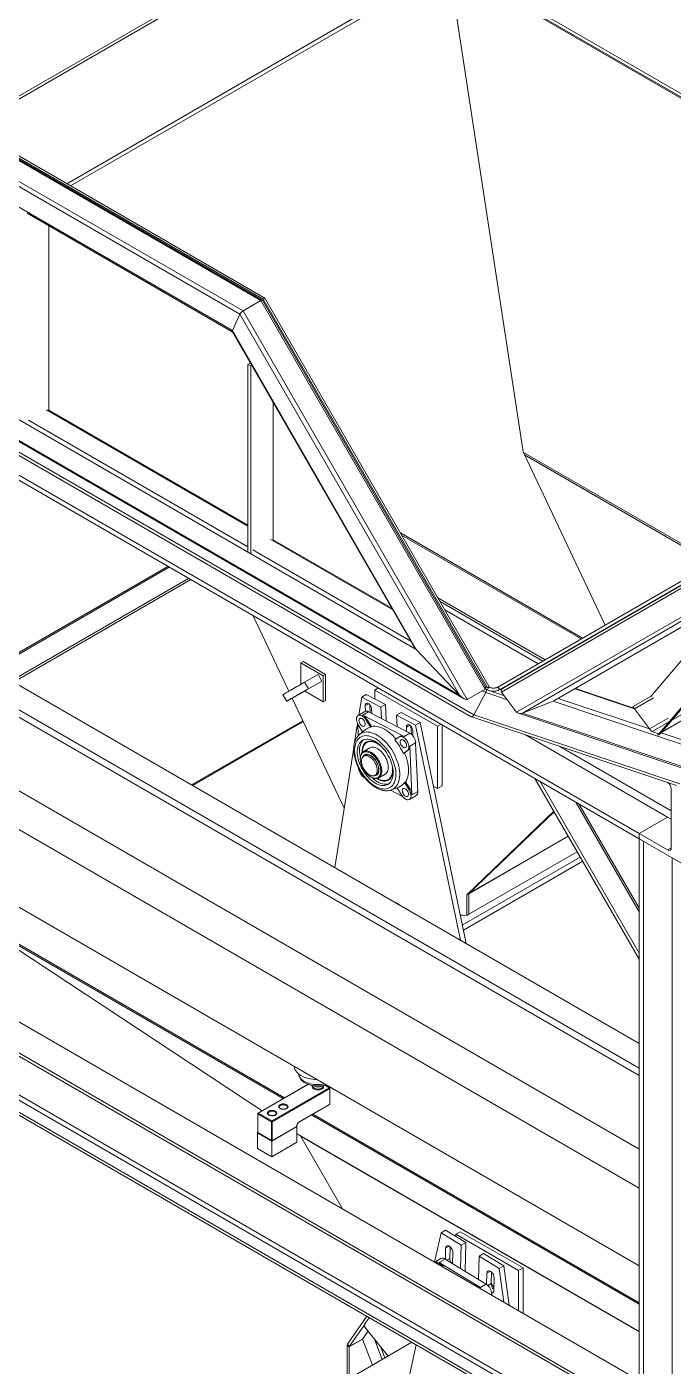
# Model space of a CAD drawing. Header units: millimetres. Extents: x 26816 to 90584, y 11074 to 56542.
# Drawn here: x 68905 to 69925, y 23793 to 25903 of the extents above; entities that cross this region are included whole.
import ezdxf

# ---------------------------------------------------------------- set-up
doc = ezdxf.new("R2010")
doc.units = ezdxf.units.MM
doc.layers.add('MAU_TÍM', color=4, linetype='Continuous', lineweight=25)
doc.layers.add('MAU_XANH', color=5, linetype='Continuous')

msp = doc.modelspace()

# ---------------------------------------------------------------- linework, layer by layer
at = {"layer": 'MAU_TÍM', "linetype": 'Continuous', "lineweight": 0}
for p, q in [((69441.7, 23871.7), (69411, 23827.9)), ((69438.3, 23858.7), (69414, 23824.1)), ((69443.5, 23848.3), (69434.7, 23835.7)), ((69438.4, 23854.7), (69475.1, 23809)), ((68350, 23159.5), (69512.7, 23830.7)), ((69413.9, 23823.8), (69410.4, 23825.8)), ((69410.4, 23825.8), (69410.4, 23771.7)), ((69414, 23824.1), (69411, 23827.9)), ((69413.9, 23823.8), (69434.7, 23835.7)), ((69435.1, 23836.2), (69414, 23824.1)), ((69450.5, 23794.8), (69434.7, 23835.7)), ((69466, 23803.7), (69453.7, 23835.6)), ((69413.9, 23823.8), (69413.9, 23773.7)), ((69470.2, 23806.2), (69463.7, 23823.2))]:
    msp.add_line(p, q, dxfattribs=at)
at = {"layer": 'MAU_TÍM', "linetype": 'Continuous', "lineweight": 0, "flags": 128}
msp.add_lwpolyline([(69445.5, 23869.5), (69445.4, 23869.4), (69443.6, 23867.2), (69442, 23865), (69440.6, 23863.1), (69439.5, 23861.3), (69438.7, 23859.6), (69438.2, 23858.2), (69437.9, 23856.9), (69437.9, 23855.8), (69438.2, 23855), (69438.4, 23854.7)], dxfattribs=at)
at = {"layer": 'MAU_TÍM', "linetype": 'Continuous', "lineweight": 0}
for centre, radius in [((69414.1, 23825.9), 3.68), ((69414.6, 23823.8), 0.614)]:
    msp.add_arc(centre, radius, 147.6508, 182.3515, dxfattribs=at)
at = {"layer": 'MAU_XANH', "linetype": 'Continuous', "lineweight": 0}
for p, q in [((78402.3, 29916.7), (69648.3, 24863.1)), ((78405.2, 29912.7), (69651.2, 24859.2)), ((78408.2, 29908.8), (69654.2, 24855.2)), ((78397.3, 29907.1), (69656.1, 24860.9)), ((78431.8, 29877.2), (69677.8, 24823.6)), ((78424.8, 29866.3), (69686.8, 24822)), ((78345.2, 29811.1), (69735.3, 24840.7)), ((77727, 29316.1), (69891.4, 24792.8)), ((77685.6, 29283), (69901.6, 24789.4)), ((69281, 25475.7), (67168.1, 26695.5)), ((69246.4, 25455.7), (67133.4, 26675.5)), ((69274.7, 25472.1), (67161.7, 26691.8)), ((69278.2, 25474.1), (67165.2, 26693.9)), ((69276.7, 25472.6), (67165.2, 26691.5)), ((69241.4, 25450.5), (67133.4, 26667.4)), ((69229.7, 25424.6), (67161.7, 26618.4)), ((68811, 25747.1), (70267, 26587.6)), ((67161.7, 26283.6), (69519.6, 24922.4)), ((67131.9, 26266.4), (69594.9, 24844.6)), ((67133.4, 26267.2), (69587.8, 24850.3)), ((67149.5, 26239.8), (69610.2, 24819.2)), ((67154.8, 26231.2), (69605.1, 24816.6)), ((68815.4, 25744.5), (69414.5, 26090.4)), ((68968.5, 25656.1), (69567.6, 26002)), ((70596, 25410.2), (69567.3, 26004.1)), ((70597.7, 25411.2), (69571.7, 26003.5)), ((70602.4, 25413.9), (69573.7, 26007.8)), ((68974.5, 25652.7), (69571.3, 25997.3)), ((69571.3, 25997.3), (69687.9, 25233.9)), ((68905.9, 25609.7), (69229.5, 25422.9)), ((68940.3, 25589.9), (68940.3, 25299.4)), ((69274.7, 25472.1), (69246.4, 25455.7)), ((69628.2, 24859.7), (69274.7, 25472.1)), ((69627.5, 24865.2), (69276.9, 25472.4)), ((69278.2, 25474.1), (69281, 25475.7)), ((69278.2, 25474.1), (69631.7, 24861.7)), ((69281, 25475.7), (69634.6, 24863.4)), ((69241.4, 25450.5), (69229.7, 25424.6)), ((69587.8, 24850.3), (69241.4, 25450.5)), ((69599.9, 24843.4), (69246.4, 25455.7)), ((69871, 24632.3), (68527.5, 25407.9)), ((69229.5, 25423.1), (69515.3, 24928)), ((69519.6, 24922.4), (69229.7, 25424.6)), ((69871, 24624.1), (68527.5, 25399.7)), ((69258, 25373.6), (69254.2, 25371.3)), ((69258.5, 25368.9), (69254.2, 25371.3)), ((69254.2, 25075.6), (69254.2, 25371.3)), ((69260.2, 25369.9), (69258.5, 25368.9)), ((69258.5, 25073.1), (69258.5, 25368.9)), ((69293.8, 25311.6), (69293.8, 25095.3)), ((68908.4, 25283.4), (69254.2, 25083.8)), ((68936.7, 25299.7), (69254.2, 25116.4)), ((69254.2, 25118.1), (68939.2, 25300)), ((69687.9, 25233.9), (69817.4, 24960.8)), ((69988.6, 25059.6), (69688.4, 25232.8)), ((69986, 25058.1), (69690.4, 25228.7)), ((69290.3, 25095.6), (69482.6, 24984.6)), ((69481.2, 24987.1), (69292.8, 25095.8)), ((69781.7, 24940.2), (69494.5, 25106)), ((69779.7, 24939), (69496.5, 25102.4)), ((69258.5, 25073.1), (69254.2, 25075.6)), ((69262, 25079.3), (69510.9, 24935.6)), ((69736.4, 24841.2), (70148.6, 25079.1)), ((69900.5, 24787.5), (70149, 25079.5)), ((69904.7, 24790), (70153.3, 25082)), ((69128, 25053.1), (68848.6, 24891.8)), ((69130, 25051.9), (68851.4, 24891)), ((69160.5, 25034.3), (68881.8, 24873.5)), ((69164, 25032.3), (68884.6, 24871)), ((70024.6, 25007.6), (69888.7, 24847.8)), ((69722.7, 24906.1), (69553.5, 25003.8)), ((69719.2, 24904.1), (69557, 24997.7)), ((69906.5, 24792), (70255.5, 24993.5)), ((69318.7, 24856.5), (69262.3, 24975.5)), ((69711.8, 24899.8), (69564.4, 24984.8)), ((69587.8, 24850.3), (69519.6, 24922.4)), ((69337.5, 24901.2), (69341, 24903.3)), ((69337.5, 24901.2), (69372.8, 24880.8)), ((69337.5, 24867.3), (69337.5, 24901.2)), ((69341, 24903.3), (69376.4, 24882.8)), ((69871, 24301.6), (68846.4, 24893.1)), ((69364.7, 24883), (69343.4, 24870.8)), ((69364.7, 24883), (69370.7, 24872.6)), ((69372.8, 24880.8), (69376.4, 24882.8)), ((69372.8, 24880.8), (69372.8, 24840)), ((69376.4, 24882.8), (69376.4, 24842)), ((69871, 24250.9), (68807.5, 24864.9)), ((69871, 24262.4), (68812.5, 24873.5)), ((69343.4, 24870.8), (69349.4, 24860.4)), ((69345.7, 24858.2), (69370.7, 24872.6)), ((69370.7, 24872.6), (69349.4, 24860.4)), ((69454.2, 24858.4), (69459.7, 24861.6)), ((69628.2, 24859.7), (69599.9, 24843.4)), ((69631.7, 24861.7), (69628.2, 24863.8)), ((69631.7, 24858.7), (69628.8, 24860.4)), ((69634.6, 24863.4), (69631.7, 24861.7)), ((69634.1, 24863.1), (69631.7, 24858.7)), ((69638.4, 24861.7), (69634.1, 24863.1)), ((69648.3, 24863.1), (69651.2, 24859.2)), ((69653.8, 24858.3), (69651.2, 24859.2)), ((69769.4, 24860.3), (69863.6, 24828.7)), ((69862.7, 24829.9), (69770.4, 24860.8)), ((69309.3, 24851), (69315.3, 24840.7)), ((69406, 24672.4), (69323.9, 24845.6)), ((69324.4, 24845.9), (69345.7, 24858.2)), ((69372.8, 24840), (69343.5, 24856.9)), ((69372.8, 24840), (69376.4, 24842)), ((69429.2, 24819.1), (69433.7, 24847.2)), ((69433.7, 24847.2), (69440.7, 24851.3)), ((69433.7, 24847.2), (69463.7, 24831.6)), ((69440.7, 24851.3), (69470.8, 24835.7)), ((69454.2, 24844.3), (69454.2, 24858.4)), ((69454.2, 24858.4), (69553.1, 24801.2)), ((69610.2, 24819.2), (69629.4, 24854.3)), ((69624.1, 24857.3), (69629.4, 24854.3)), ((69629.4, 24854.3), (69663.3, 24843)), ((69634.6, 24857.5), (69658.5, 24849.5)), ((69654.2, 24855.2), (69677.8, 24823.6)), ((69686.8, 24822), (69735.3, 24840.7)), ((69735.3, 24840.7), (70048.2, 24735.9)), ((69743.4, 24845.3), (69887.2, 24797.1)), ((69888.9, 24848), (69861.7, 24832.3)), ((69893.4, 24845.9), (69863.6, 24828.7)), ((69438.5, 24824.5), (69427.9, 24818.4)), ((69444.3, 24824.1), (69435.3, 24818.9)), ((69435.3, 24818.9), (69500.3, 24785.2)), ((69444.3, 24836.8), (69439.1, 24833.8)), ((69439.5, 24824.9), (69439.1, 24833.8)), ((69444.3, 24824.1), (69509.3, 24790.4)), ((69446.3, 24835), (69446.8, 24822.8)), ((69449, 24828.7), (69449.3, 24821.5)), ((69470.8, 24835.7), (69463.7, 24831.6)), ((69464.5, 24813.7), (69463.7, 24831.6)), ((69470.8, 24835.7), (69471.9, 24809.8)), ((69495.5, 24822.9), (69488.4, 24818.8)), ((69488.4, 24818.8), (69518.4, 24803.2)), ((69488.4, 24818.8), (69489.2, 24800.8)), ((69495.5, 24822.9), (69525.5, 24807.3)), ((69610.2, 24819.2), (69934.9, 24710.6)), ((69680.5, 24821.8), (70007.3, 24712.4)), ((69686.8, 24822), (70012.2, 24713.1)), ((69887.2, 24797.1), (69863.6, 24828.7)), ((69340.8, 24810.1), (69165.4, 24708.9)), ((69341.4, 24808.8), (69166.9, 24708.1)), ((69422.4, 24776.1), (69427.1, 24805.5)), ((69427.3, 24805.1), (69428.1, 24786.4)), ((69435, 24792.4), (69428.2, 24803.4)), ((69439.7, 24796.2), (69430.1, 24788.4)), ((69440.1, 24811.7), (69441.7, 24812.6)), ((69447.4, 24799.8), (69440.1, 24811.7)), ((69441.7, 24812.6), (69448.8, 24801)), ((69447.4, 24799.8), (69448.8, 24801)), ((69509.2, 24803.1), (69504, 24800.1)), ((69504.4, 24793), (69504, 24800.1)), ((69511.2, 24801.3), (69511.8, 24788.7)), ((69518.4, 24803.2), (69525.5, 24807.3)), ((69518.4, 24803.2), (69589.1, 24464.3)), ((69525.5, 24807.3), (69598.1, 24459.1)), ((69553.1, 24801.2), (69558.7, 24804.4)), ((69553.1, 24801.2), (69553.1, 24703.2)), ((69560.2, 24803.6), (69560.2, 24707.3)), ((69605.6, 24816.5), (69930, 24707.9)), ((69917, 24814.3), (69887.2, 24797.1)), ((69429.9, 24788.2), (69430.1, 24788.4)), ((69492.6, 24784.5), (69486, 24779.8)), ((69494.5, 24785.6), (69492.9, 24784.7)), ((69500.3, 24785.2), (69509.3, 24790.4)), ((69509.6, 24770.2), (69518.6, 24775.4)), ((69513.9, 24794.9), (69514.3, 24786)), ((69518.6, 24775.4), (69521.9, 24698.4)), ((69915.9, 24658.2), (69691.9, 24787.6)), ((69891.4, 24792.8), (69901.6, 24789.4)), ((69900.1, 24788.1), (69900.5, 24787.5)), ((69904.7, 24790), (69900.5, 24787.5)), ((69901.8, 24789.3), (69902, 24789.4)), ((69905.6, 24791), (70038.9, 24746.4)), ((69391.2, 24578.6), (69421, 24767.2)), ((69446.4, 24767.3), (69436.3, 24761.5)), ((69439.5, 24755.8), (69436.9, 24754.3)), ((69499.1, 24758.6), (69505.7, 24763.2)), ((69499.1, 24758.6), (69500.8, 24759.6)), ((69507.3, 24764.1), (69500.8, 24759.6)), ((69505.7, 24763.2), (69507.3, 24764.1)), ((69512.8, 24693.2), (69509.6, 24770.2)), ((69921.6, 24668), (69745.7, 24769.6)), ((69871, 24073.8), (68701.5, 24748.9)), ((69871, 24135), (68807.5, 24748.9)), ((69431.3, 24750.5), (69431.3, 24749.6)), ((69447.5, 24721.5), (69448.3, 24721.1)), ((69454.4, 24724), (69457, 24725.5)), ((69460.3, 24719.9), (69470.4, 24725.7)), ((69502.8, 24713.6), (69501, 24712.9)), ((69508.4, 24701.1), (69501, 24712.9)), ((69502.8, 24713.6), (69509.9, 24702)), ((69871, 24434.4), (69706.7, 24719)), ((69871, 24443.7), (69714.7, 24714.4)), ((69915.7, 24712.7), (69915.9, 24712.5)), ((69479, 24700.6), (69497.9, 24690.8)), ((69480.5, 24701.1), (69492, 24705.4)), ((69496.5, 24692.7), (69489.3, 24704.4)), ((69508.4, 24701.1), (69509.9, 24702)), ((69508.7, 24686.1), (69519.3, 24692.2)), ((69521.9, 24698.4), (69512.8, 24693.2)), ((69553.1, 24703.2), (69546.4, 24707.1)), ((69553.1, 24703.2), (69560.2, 24707.3)), ((69921.6, 24702.7), (69921.6, 24609.7)), ((69771.3, 24681.7), (69871, 24509)), ((69871, 24514.6), (69776.1, 24678.9)), ((69736.6, 24667.3), (69599.1, 24535.9)), ((69737.1, 24666.4), (69602.6, 24538)), ((69602.9, 24538.2), (69737.1, 24666.4)), ((69915.9, 24658.2), (69871, 24632.3)), ((69915.9, 24658.2), (69921.6, 24655)), ((69602.6, 24537.4), (69759.3, 24627.9)), ((69602.9, 24538.2), (69759.1, 24628.4)), ((69915.9, 24606.4), (69871, 24632.3)), ((69871, 24632.3), (69871, 24624.1)), ((69871, 23951.3), (68701.5, 24626.5)), ((69871, 24624.1), (69977.1, 24562.9)), ((69878.1, 24620.1), (69871, 24624.1)), ((69871, 23195.3), (69871, 24624.1)), ((69878.1, 23199.4), (69878.1, 24620.1)), ((69921.6, 24609.7), (69915.9, 24606.4)), ((69778.2, 24595.2), (69592.1, 24487.7)), ((69782.1, 24588.5), (69593.8, 24479.8)), ((69602.6, 24505), (69773.4, 24603.6)), ((69923, 23225.3), (69923, 24594.1)), ((69599.1, 24535.9), (69602.6, 24538)), ((69599.1, 24535.9), (69599.1, 24503)), ((69602.6, 24538), (69602.6, 24505)), ((69602.6, 24505), (69602.6, 24537.4)), ((69871, 23770.8), (68601.8, 24503.6)), ((69311.8, 24215.8), (68807.5, 24507)), ((69309.8, 24214.6), (68809.6, 24503.4)), ((68810.9, 24502.6), (69276.8, 24195.6)), ((69599.1, 24503), (69602.6, 24505)), ((69871, 23721.9), (68559.3, 24479.1)), ((69871, 23717), (68559.3, 24474.2)), ((69871, 23647.6), (68575.6, 24395.4)), ((69871, 23655.7), (68579.1, 24401.5)), ((69871, 23628.8), (68559.3, 24386)), ((69871, 23623.9), (68559.3, 24381.1)), ((69348.9, 24237.2), (69270.2, 24191.8)), ((69349.3, 24237.1), (69270.7, 24191.7)), ((69291.9, 24179.5), (69382.4, 24231.7)), ((69383.1, 24230.5), (69292.6, 24178.2)), ((69356.4, 24235.2), (69356.4, 24234.4)), ((69356.4, 24234.4), (69356.4, 24234.2)), ((69372.4, 24234.4), (69372.4, 24235.2)), ((69382.4, 24231.7), (69375.3, 24235.8)), ((69382.9, 24231.8), (69375.7, 24235.9)), ((69383.1, 24206), (69383.1, 24230.5)), ((69383.4, 24206.4), (69383.4, 24230.9)), ((69335.5, 24178.2), (69382.9, 24205.5)), ((69335.7, 24178.6), (69383.1, 24206)), ((69269.7, 24190.9), (69269.7, 24161.5)), ((69291.2, 24178.2), (69270, 24190.5)), ((69270, 24190.5), (69270, 24161.1)), ((69270.7, 24191.7), (69291.9, 24179.5)), ((69285.7, 24191.1), (69285.7, 24191)), ((69303.4, 24201.3), (69303.4, 24201.2)), ((69871, 23890.7), (69354.2, 24189)), ((69871, 23893), (69356.3, 24190.2)), ((69291.2, 24148.8), (69291.2, 24178.2)), ((69331.5, 24170.5), (69291.9, 24147.6)), ((69292.4, 24148.4), (69331.1, 24170.7)), ((69292.6, 24178.2), (69292.6, 24148.8)), ((69292.6, 24148.8), (69330.8, 24170.9)), ((69331.1, 24170.7), (69331.5, 24170.5)), ((69331.5, 24146), (69331.5, 24170.5)), ((69269.3, 24160.7), (69269.8, 24161)), ((69269.3, 24136.2), (69269.3, 24160.7)), ((69291.9, 24147.6), (69269.3, 24160.7)), ((69270, 24161.1), (69291.2, 24148.8)), ((69270.2, 24160.6), (69291.4, 24148.4)), ((69291.9, 24123.1), (69291.9, 24147.6)), ((69331.5, 24146), (69291.9, 24123.1)), ((69331.5, 24159.5), (69336.2, 24156.4)), ((69871, 23847.7), (69336.2, 24156.4)), ((69337.5, 24155), (69403, 24041)), ((69871, 23847), (69337.5, 24155)), ((69291.9, 24123.1), (69269.3, 24136.2)), ((69558.6, 24003.1), (69548.4, 23957.1)), ((69558.6, 24003.1), (69565.7, 24007.2)), ((69590.4, 23983.7), (69558.6, 24003.1)), ((69597.5, 23987.8), (69565.7, 24007.2)), ((69581.8, 24000.9), (69588.9, 24005)), ((69581.8, 24000.9), (69680.8, 23943.8)), ((69581.8, 23997.4), (69581.8, 24000.9)), ((69588.9, 24005), (69687.9, 23947.9)), ((69565.9, 23979.1), (69565.5, 23961.6)), ((69571.4, 23982.2), (69565.9, 23979.1)), ((69572.5, 23963), (69572.9, 23981.2)), ((69590.4, 23983.7), (69589.5, 23946.9)), ((69597.5, 23987.8), (69590.4, 23983.7)), ((69596.4, 23942.7), (69597.5, 23987.8)), ((69558.5, 23962.7), (69548.6, 23957)), ((69564.9, 23961.9), (69555.9, 23956.7)), ((69555.9, 23956.7), (69621, 23917)), ((69564.9, 23961.9), (69630, 23922.2)), ((69572.5, 23963), (69567.6, 23960.2)), ((69576.8, 23954.7), (69577.2, 23972.2)), ((69617.8, 23929.7), (69618.7, 23966.5)), ((69625.8, 23970.6), (69618.7, 23966.5)), ((69650.5, 23947.1), (69618.7, 23966.5)), ((69657.6, 23951.2), (69625.8, 23970.6)), ((69561.5, 23949.5), (69562.1, 23949.9)), ((69562.1, 23949.9), (69562.7, 23948.8)), ((69630.9, 23939.4), (69630.5, 23921.9)), ((69636.4, 23942.6), (69630.9, 23939.4)), ((69637.5, 23923.4), (69638, 23941.5)), ((69641.7, 23912.4), (69642.2, 23932.5)), ((69650.5, 23947.1), (69657.6, 23951.2)), ((69657.6, 23894), (69650.5, 23947.1)), ((69665.9, 23889.3), (69657.6, 23951.2)), ((69680.8, 23943.8), (69687.9, 23947.9)), ((69680.8, 23943.8), (69680.8, 23880.7)), ((69687.9, 23947.9), (69687.9, 23876.6)), ((69619.2, 23916.2), (69619, 23916.3)), ((69621, 23917), (69630, 23922.2)), ((69637.5, 23923.4), (69632.4, 23920.4)), ((69637, 23905.9), (69638.6, 23906.8)), ((69638.6, 23906.8), (69638.5, 23905.1)), ((69519.5, 23826.8), (69493.5, 23709.7))]:
    msp.add_line(p, q, dxfattribs=at)
at = {"layer": 'MAU_XANH', "linetype": 'Continuous', "lineweight": 0, "flags": 128}
for points in [[(69343.4, 24870.8), (69341.2, 24869.5), (69338.9, 24868.1), (69336.4, 24866.7), (69333.8, 24865.2), (69331.2, 24863.7), (69328.6, 24862.2), (69326, 24860.7), (69323.5, 24859.2), (69321.1, 24857.9), (69318.8, 24856.6), (69316.8, 24855.4), (69314.9, 24854.3), (69313.3, 24853.3), (69311.9, 24852.5), (69310.8, 24851.9), (69310, 24851.4), (69309.5, 24851.2), (69309.3, 24851), (69309.3, 24851)], [(69349.4, 24860.4), (69347.2, 24859.1), (69344.9, 24857.7), (69342.4, 24856.3), (69339.8, 24854.8), (69337.2, 24853.3), (69334.6, 24851.8), (69332, 24850.3), (69329.5, 24848.9), (69327.1, 24847.5), (69324.8, 24846.2), (69322.8, 24845), (69320.9, 24843.9), (69319.3, 24842.9), (69317.9, 24842.2), (69316.8, 24841.5), (69316, 24841.1), (69315.5, 24840.8), (69315.3, 24840.7), (69315.4, 24840.7), (69315.9, 24841), (69316.6, 24841.4), (69317.7, 24842), (69319, 24842.8), (69320.6, 24843.7), (69322.4, 24844.8), (69324.4, 24845.9)], [(69342.4, 24856.3), (69341, 24855.5), (69339.4, 24854.6), (69337.7, 24853.6), (69336, 24852.6), (69334.3, 24851.6), (69332.7, 24850.7), (69331.2, 24849.9), (69330, 24849.1), (69328.9, 24848.5), (69328.1, 24848.1), (69327.6, 24847.8), (69327.4, 24847.7), (69327.5, 24847.7), (69327.9, 24847.9), (69328.6, 24848.3), (69329.6, 24848.9), (69330.8, 24849.6), (69332.2, 24850.4), (69333.7, 24851.3), (69335.4, 24852.2), (69337.1, 24853.2), (69338.8, 24854.2), (69340.4, 24855.2), (69341.9, 24856), (69343.3, 24856.8), (69344.5, 24857.5), (69345.4, 24858), (69346, 24858.4), (69346.4, 24858.6), (69346.5, 24858.6), (69346.2, 24858.5), (69345.7, 24858.2), (69344.8, 24857.7), (69343.7, 24857.1), (69342.4, 24856.3)], [(69440.1, 24811.7), (69438.9, 24813.5), (69437.5, 24815.1), (69436, 24816.4), (69434.5, 24817.5), (69433, 24818.3), (69431.4, 24818.8), (69430, 24818.9), (69428.7, 24818.7), (69427.6, 24818.2), (69426.7, 24817.3), (69426, 24816.1), (69425.5, 24814.7), (69425.3, 24813), (69425.4, 24811.2), (69425.8, 24809.3), (69426.4, 24807.3), (69427.2, 24805.3), (69428.2, 24803.4)], [(69439.1, 24833.8), (69439.1, 24835), (69439.5, 24836.1), (69440, 24836.9), (69440.7, 24837.4), (69441.7, 24837.6), (69442.7, 24837.5), (69443.8, 24837.1), (69444.9, 24836.4), (69445.9, 24835.4), (69446.9, 24834.2), (69447.7, 24832.9), (69448.4, 24831.4), (69448.8, 24830), (69449, 24828.7)], [(69429.2, 24810.1), (69429.4, 24808.7), (69429.8, 24807.3), (69430.5, 24805.9), (69431.3, 24804.6), (69432.2, 24803.4), (69433.3, 24802.4), (69434.4, 24801.7), (69435.5, 24801.3), (69436.5, 24801.1), (69437.4, 24801.4), (69438.2, 24801.9), (69438.7, 24802.7), (69439, 24803.7), (69439.1, 24805), (69438.9, 24806.3), (69438.5, 24807.8), (69437.9, 24809.2), (69437.1, 24810.5), (69436.1, 24811.7), (69435, 24812.7), (69433.9, 24813.4), (69432.8, 24813.8), (69431.8, 24813.9), (69430.9, 24813.7), (69430.1, 24813.2), (69429.6, 24812.4), (69429.3, 24811.3), (69429.2, 24810.1)], [(69448.8, 24801), (69451.5, 24801.4), (69454.3, 24801.4), (69457.2, 24801.1), (69460.2, 24800.4), (69463.3, 24799.5), (69466.4, 24798.1), (69469.6, 24796.5), (69472.7, 24794.6), (69475.8, 24792.3), (69478.9, 24789.8), (69481.9, 24787.1), (69484.9, 24784.1), (69487.7, 24780.8)], [(69504, 24800.1), (69504.1, 24801.3), (69504.4, 24802.4), (69505, 24803.2), (69505.7, 24803.7), (69506.6, 24803.9), (69507.6, 24803.8), (69508.7, 24803.4), (69509.8, 24802.6), (69510.9, 24801.7), (69511.9, 24800.5), (69512.7, 24799.2), (69513.3, 24797.7), (69513.8, 24796.3), (69513.9, 24794.9)], [(69487.4, 24727.6), (69487.4, 24724.3), (69487.2, 24721.2), (69486.7, 24718.2), (69486, 24715.4), (69485, 24712.9), (69483.9, 24710.6), (69482.5, 24708.5), (69480.8, 24706.8), (69479, 24705.3), (69477, 24704.1), (69474.9, 24703.2), (69472.6, 24702.7), (69470.1, 24702.4), (69467.5, 24702.5), (69464.9, 24702.9), (69462.1, 24703.6), (69459.3, 24704.6), (69456.5, 24705.9), (69453.7, 24707.6), (69450.8, 24709.5), (69448, 24711.6), (69445.3, 24714), (69442.6, 24716.7), (69440, 24719.5), (69437.6, 24722.6), (69435.2, 24725.8), (69433, 24729.2), (69431, 24732.6), (69429.2, 24736.2), (69427.5, 24739.8), (69426.1, 24743.5), (69424.9, 24747.1), (69423.9, 24750.8), (69423.1, 24754.4), (69422.6, 24757.9), (69422.3, 24761.3), (69422.3, 24764.6), (69422.5, 24767.8), (69423, 24770.7), (69423.7, 24773.5), (69424.7, 24776), (69425.9, 24778.3), (69427.3, 24780.4), (69428.9, 24782.2), (69430.7, 24783.6), (69432.7, 24784.8), (69434.9, 24785.7), (69437.2, 24786.3), (69439.6, 24786.5), (69442.2, 24786.4), (69444.8, 24786), (69447.6, 24785.3), (69450.4, 24784.3), (69453.2, 24783), (69456.1, 24781.4), (69458.9, 24779.5), (69461.7, 24777.3), (69464.4, 24774.9), (69467.1, 24772.2), (69469.7, 24769.4), (69472.2, 24766.3), (69474.5, 24763.1), (69476.7, 24759.8), (69478.7, 24756.3), (69480.6, 24752.7), (69482.2, 24749.1), (69483.7, 24745.4), (69484.9, 24741.8), (69485.9, 24738.1), (69486.6, 24734.5), (69487.1, 24731), (69487.4, 24727.6)], [(69426.6, 24759.1), (69426.9, 24755.9), (69427.4, 24752.6), (69428.1, 24749.3), (69429.1, 24745.8), (69430.3, 24742.4), (69431.7, 24739), (69433.4, 24735.7), (69435.2, 24732.4), (69437.2, 24729.2), (69439.3, 24726.2), (69441.6, 24723.3), (69444, 24720.6), (69446.5, 24718.1), (69449, 24715.9), (69451.7, 24713.9), (69454.3, 24712.1), (69457, 24710.7), (69459.6, 24709.5), (69462.2, 24708.7), (69464.7, 24708.2), (69467.1, 24707.9), (69469.5, 24708.1), (69471.7, 24708.5), (69473.7, 24709.2), (69475.6, 24710.3), (69477.3, 24711.7), (69478.8, 24713.3), (69480.1, 24715.2), (69481.2, 24717.4), (69482.1, 24719.8), (69482.7, 24722.4), (69483, 24725.3), (69483.1, 24728.3), (69483, 24731.4), (69482.6, 24734.6), (69482, 24738), (69481.1, 24741.4), (69480, 24744.8), (69478.7, 24748.2), (69477.2, 24751.6), (69475.5, 24754.9), (69473.6, 24758.1), (69471.5, 24761.3), (69469.3, 24764.2), (69467, 24767), (69464.5, 24769.6), (69462, 24772), (69459.4, 24774.1), (69456.7, 24776), (69454.1, 24777.6), (69451.4, 24778.9), (69448.8, 24779.9), (69446.3, 24780.5), (69443.8, 24780.9), (69441.4, 24781), (69439.1, 24780.7), (69437, 24780.1), (69435, 24779.2), (69433.2, 24778), (69431.6, 24776.5), (69430.2, 24774.7), (69429, 24772.6), (69428.1, 24770.4), (69427.3, 24767.8), (69426.8, 24765.1), (69426.6, 24762.2), (69426.6, 24759.1)], [(69430.1, 24788.4), (69431.4, 24789.3), (69433.5, 24790.5), (69435.8, 24791.4), (69438.2, 24792), (69440.8, 24792.3), (69443.5, 24792.2), (69446.3, 24791.9), (69449.2, 24791.2), (69452.2, 24790.1), (69455.1, 24788.8), (69458.1, 24787.2), (69461.1, 24785.3), (69464.1, 24783.1), (69467, 24780.6), (69469.9, 24777.9), (69472.6, 24775), (69475.3, 24771.9), (69477.9, 24768.6), (69480.3, 24765.1), (69482.5, 24761.6), (69484.6, 24757.9), (69486.5, 24754.1), (69488.1, 24750.2), (69489.6, 24746.4), (69490.9, 24742.5), (69491.9, 24738.7), (69492.6, 24734.9), (69493.2, 24731.2), (69493.4, 24727.5)], [(69436.7, 24780), (69436.3, 24779.7), (69434.8, 24778.1), (69433.4, 24776.3), (69432.3, 24774.1), (69431.4, 24771.8), (69430.7, 24769.2), (69430.3, 24766.4), (69430.1, 24763.5), (69430.2, 24760.4), (69430.5, 24757.1), (69431.1, 24753.8), (69431.4, 24752.4)], [(69459.7, 24773.9), (69458.4, 24774.7), (69455.9, 24776), (69453.5, 24777), (69451.1, 24777.7), (69448.8, 24778), (69446.5, 24778), (69444.4, 24777.7), (69442.5, 24777.1), (69440.7, 24776.2), (69439.1, 24775), (69437.6, 24773.4), (69436.4, 24771.6), (69435.5, 24769.5), (69434.7, 24767.2), (69434.2, 24764.7), (69434, 24762), (69434, 24759.4)], [(69434.6, 24760.1), (69434.6, 24760.3), (69434.7, 24763), (69435.1, 24765.6), (69435.7, 24768), (69436.6, 24770.1), (69437.7, 24772), (69439, 24773.7), (69440.5, 24775), (69442.2, 24776), (69444.1, 24776.8), (69446.2, 24777.2), (69448.3, 24777.2), (69450.6, 24777), (69452.9, 24776.4), (69455.4, 24775.5), (69457.8, 24774.3), (69460.3, 24772.8), (69462.7, 24771.1), (69464.9, 24769.3)], [(69505.7, 24763.2), (69506.6, 24764.1), (69507.3, 24765.3), (69507.8, 24766.7), (69508, 24768.4), (69507.9, 24770.2), (69507.5, 24772.1), (69506.9, 24774.1), (69506.1, 24776.1), (69505.1, 24778), (69503.8, 24779.8), (69502.5, 24781.4), (69501, 24782.7), (69499.5, 24783.8), (69497.9, 24784.6), (69496.4, 24785.1), (69495, 24785.2), (69493.7, 24785), (69492.6, 24784.5)], [(69494.2, 24776.4), (69494.4, 24775), (69494.8, 24773.6), (69495.4, 24772.2), (69496.3, 24770.8), (69497.2, 24769.7), (69498.3, 24768.7), (69499.4, 24768), (69500.5, 24767.5), (69501.5, 24767.4), (69502.4, 24767.7), (69503.2, 24768.2), (69503.7, 24769), (69504, 24770), (69504.1, 24771.3), (69503.9, 24772.6), (69503.5, 24774.1), (69502.8, 24775.5), (69502, 24776.8), (69501.1, 24778), (69500, 24779), (69498.9, 24779.7), (69497.8, 24780.1), (69496.8, 24780.2), (69495.9, 24780), (69495.1, 24779.5), (69494.6, 24778.7), (69494.3, 24777.6), (69494.2, 24776.4)], [(69431.3, 24750.5), (69431.3, 24750.7), (69431.5, 24753), (69431.9, 24755.1), (69432.5, 24757), (69433.4, 24758.7), (69434.5, 24760.1), (69435.9, 24761.2), (69437.4, 24762), (69439.1, 24762.4), (69440.9, 24762.6), (69442.8, 24762.4), (69444.8, 24761.8), (69446.9, 24761), (69449, 24759.8), (69451.1, 24758.4), (69453.1, 24756.7), (69455.1, 24754.7), (69456.9, 24752.5), (69458.7, 24750.2), (69460.2, 24747.7), (69461.6, 24745.1), (69462.8, 24742.4), (69463.8, 24739.7), (69464.5, 24737), (69465, 24734.4), (69465.2, 24731.9)], [(69463.7, 24731.8), (69463.7, 24729.5), (69463.4, 24727.3), (69462.8, 24725.4), (69462.1, 24723.6), (69461.1, 24722.2), (69459.9, 24721), (69458.4, 24720.1), (69456.9, 24719.6), (69455.1, 24719.3), (69453.3, 24719.4), (69451.3, 24719.8), (69449.3, 24720.6), (69447.3, 24721.6), (69445.3, 24723), (69443.3, 24724.6), (69441.4, 24726.5), (69439.5, 24728.5), (69437.8, 24730.8), (69436.3, 24733.2), (69434.9, 24735.7), (69433.7, 24738.3), (69432.8, 24741), (69432, 24743.6), (69431.6, 24746.1), (69431.3, 24748.6), (69431.4, 24750.9), (69431.6, 24753.1), (69432.2, 24755.1), (69432.9, 24756.8), (69433.9, 24758.3), (69435.2, 24759.4), (69436.6, 24760.3), (69438.2, 24760.9), (69439.9, 24761.1), (69441.7, 24761), (69443.7, 24760.6), (69445.7, 24759.9), (69447.7, 24758.8), (69449.7, 24757.5), (69451.7, 24755.8), (69453.7, 24754), (69455.5, 24751.9), (69457.2, 24749.6), (69458.7, 24747.2), (69460.1, 24744.7), (69461.3, 24742.1), (69462.2, 24739.5), (69463, 24736.9), (69463.4, 24734.3), (69463.7, 24731.8)], [(69433.3, 24746.3), (69433.4, 24748.3), (69433.8, 24750), (69434.4, 24751.6), (69435.3, 24752.9), (69436.3, 24753.9), (69437.6, 24754.6), (69439, 24755), (69440.5, 24755.1), (69442.2, 24754.9), (69443.9, 24754.3), (69445.7, 24753.4), (69447.4, 24752.3), (69449.2, 24750.9), (69450.8, 24749.2), (69452.4, 24747.3), (69453.8, 24745.3), (69455, 24743.1), (69456.1, 24740.9), (69456.9, 24738.6), (69457.5, 24736.3), (69457.9, 24734.1), (69458, 24732), (69457.9, 24730), (69457.5, 24728.3), (69456.9, 24726.7), (69456.1, 24725.4), (69455, 24724.4), (69453.8, 24723.7), (69452.4, 24723.3), (69450.8, 24723.2), (69449.2, 24723.4), (69447.4, 24724), (69445.7, 24724.9), (69443.9, 24726), (69442.2, 24727.5), (69440.5, 24729.1), (69439, 24731), (69437.6, 24733), (69436.3, 24735.2), (69435.3, 24737.4), (69434.4, 24739.7), (69433.8, 24742), (69433.4, 24744.2), (69433.3, 24746.3)], [(69438.1, 24774), (69437.8, 24773.6), (69436.6, 24771.8), (69435.6, 24769.7), (69434.9, 24767.4), (69434.4, 24764.9), (69434.1, 24762.2), (69434.1, 24759.6)], [(69435.3, 24753), (69435.6, 24753.5), (69436.5, 24754.9), (69437.6, 24755.9), (69438.9, 24756.7), (69440.4, 24757.1), (69442, 24757.2), (69443.7, 24757), (69445.5, 24756.4), (69447.3, 24755.5), (69449.1, 24754.3), (69450.9, 24752.9), (69452.7, 24751.2), (69454.3, 24749.3), (69455.8, 24747.2), (69457.1, 24745), (69458.3, 24742.7), (69459.2, 24740.3), (69460, 24738), (69460.4, 24735.6), (69460.6, 24733.4)], [(69438.3, 24762.7), (69437.4, 24762.1), (69437.4, 24762.1)], [(69438.9, 24762.9), (69438.3, 24762.7), (69437.7, 24762.3)], [(69439, 24763), (69439, 24763), (69438.3, 24762.7)], [(69446.4, 24767.3), (69447.5, 24767.8), (69449.2, 24768.3), (69451, 24768.4), (69452.9, 24768.2), (69454.9, 24767.7), (69457, 24766.8), (69459.1, 24765.7), (69461.2, 24764.2), (69463.2, 24762.5), (69465.2, 24760.5), (69467, 24758.4), (69468.8, 24756), (69470.3, 24753.5), (69471.7, 24750.9), (69472.9, 24748.2), (69473.9, 24745.6), (69474.6, 24742.9), (69475.1, 24740.2), (69475.3, 24737.7)], [(69500.8, 24759.6), (69502.5, 24755.5), (69503.9, 24751.5), (69505.1, 24747.4), (69506, 24743.4), (69506.7, 24739.5), (69507.1, 24735.6), (69507.3, 24731.9), (69507.2, 24728.3), (69506.8, 24724.9), (69506.2, 24721.8), (69505.3, 24718.8), (69504.2, 24716), (69502.8, 24713.6)], [(69460.6, 24733.4), (69460.6, 24731.3), (69460.3, 24729.4), (69459.8, 24727.7), (69459, 24726.2), (69458, 24725), (69456.8, 24724.1), (69455.4, 24723.5), (69453.9, 24723.3), (69452.5, 24723.3)], [(69457.4, 24718.9), (69458.4, 24718.3), (69460.9, 24717), (69463.3, 24716), (69465.7, 24715.3), (69468, 24715), (69470.3, 24715), (69472.4, 24715.3), (69474.3, 24715.9), (69476.1, 24716.8), (69477.7, 24718.1), (69479.1, 24719.6), (69480.4, 24721.4), (69481.3, 24723.5), (69482.1, 24725.8), (69482.6, 24728.3), (69482.8, 24731), (69482.9, 24732.4)], [(69482.2, 24734.2), (69482.2, 24731.3), (69481.9, 24728.7), (69481.4, 24726.2), (69480.7, 24723.9), (69479.7, 24721.9), (69478.5, 24720.1), (69477.1, 24718.6), (69475.4, 24717.5), (69473.6, 24716.6), (69471.7, 24716), (69469.6, 24715.8), (69467.4, 24715.8), (69465, 24716.3), (69462.6, 24717), (69460.2, 24718), (69458.3, 24719.1)], [(69475.3, 24737.7), (69475.3, 24735.3), (69475, 24733.1), (69474.5, 24731.1), (69473.7, 24729.3), (69472.7, 24727.7), (69471.5, 24726.5), (69470.4, 24725.7)], [(69465.2, 24731.9), (69465.2, 24729.5), (69464.9, 24727.2), (69464.4, 24725.2), (69463.6, 24723.4), (69462.6, 24721.9), (69461.4, 24720.6), (69460, 24719.7), (69458.4, 24719.1), (69456.6, 24718.8), (69454.7, 24718.8), (69452.7, 24719.2), (69450.7, 24719.9), (69448.6, 24720.9), (69448.3, 24721.1)], [(69450, 24720.2), (69450.6, 24719.6), (69453.2, 24717.4), (69455.9, 24715.4), (69458.5, 24713.8), (69461.2, 24712.4), (69463.8, 24711.3), (69466.4, 24710.6), (69468.9, 24710.1), (69471.3, 24710), (69473.6, 24710.2), (69475.7, 24710.7), (69476.6, 24711)], [(69457.6, 24718.9), (69458.6, 24718.3), (69461.1, 24717), (69463.5, 24716), (69465.9, 24715.4), (69468.2, 24715), (69470.5, 24715), (69472.1, 24715.2)], [(69493.4, 24727.5), (69493.5, 24724.1), (69493.2, 24720.7), (69492.8, 24717.6), (69492.1, 24714.7), (69491.1, 24711.9), (69489.9, 24709.4), (69488.5, 24707.2), (69486.8, 24705.3), (69485, 24703.6), (69483, 24702.2), (69480.7, 24701.2), (69480.5, 24701.1)], [(69496.5, 24692.7), (69497.7, 24691), (69499.1, 24689.4), (69500.6, 24688), (69502.1, 24686.9), (69503.6, 24686.1), (69505.1, 24685.6), (69506.6, 24685.5), (69507.9, 24685.7), (69509, 24686.3), (69509.9, 24687.2), (69510.6, 24688.3), (69511.1, 24689.8), (69511.3, 24691.4), (69511.2, 24693.3), (69510.8, 24695.2), (69510.2, 24697.2), (69509.4, 24699.1), (69508.4, 24701.1)], [(69497.5, 24699.5), (69497.7, 24698.1), (69498.1, 24696.7), (69498.7, 24695.3), (69499.5, 24693.9), (69500.5, 24692.7), (69501.6, 24691.8), (69502.7, 24691), (69503.8, 24690.6), (69504.8, 24690.5), (69505.7, 24690.7), (69506.4, 24691.2), (69507, 24692.1), (69507.3, 24693.1), (69507.4, 24694.3), (69507.2, 24695.7), (69506.8, 24697.1), (69506.1, 24698.5), (69505.3, 24699.9), (69504.3, 24701.1), (69503.3, 24702), (69502.2, 24702.8), (69501.1, 24703.2), (69500.1, 24703.3), (69499.1, 24703.1), (69498.4, 24702.6), (69497.9, 24701.8), (69497.6, 24700.7), (69497.5, 24699.5)], [(69599.1, 24503), (69592.4, 24503.5), (69588.7, 24503.9)], [(69363, 24244.6), (69359.4, 24244.8), (69355.8, 24245.1), (69352.4, 24245.7), (69349, 24246.5), (69345.7, 24247.4), (69342.7, 24248.6), (69339.8, 24249.8), (69337.2, 24251.3), (69334.8, 24252.9), (69332.8, 24254.6), (69331, 24256.4), (69329.5, 24258.3), (69328.3, 24260.3), (69327.5, 24262.3), (69327, 24264.4), (69326.9, 24265.4)], [(69334.4, 24253.2), (69334.5, 24252.6), (69334.9, 24250.7), (69335.7, 24248.9), (69336.8, 24247.1), (69338.3, 24245.4), (69340, 24243.9), (69342, 24242.4), (69344.3, 24241.1), (69346.9, 24239.9), (69349.6, 24238.9), (69352.5, 24238.1), (69355.6, 24237.4), (69358.7, 24237), (69361.9, 24236.7), (69365.2, 24236.7), (69368.4, 24236.8), (69371.6, 24237.2), (69374.7, 24237.7), (69374.8, 24237.7)], [(69370.7, 24229.9), (69369.3, 24229.2), (69367.7, 24228.7), (69366, 24228.4), (69364.1, 24228.4), (69362.3, 24228.5), (69360.6, 24228.8), (69359, 24229.4), (69357.7, 24230.1), (69356.6, 24230.9), (69355.9, 24231.9), (69355.4, 24232.9), (69355.4, 24234), (69355.7, 24235), (69355.9, 24235.3)], [(69356.4, 24234.2), (69356.5, 24233.5), (69357, 24232.5), (69357.9, 24231.7), (69359, 24230.9), (69360.4, 24230.4), (69362, 24230), (69363.7, 24229.8), (69365.4, 24229.8), (69367.1, 24230), (69368.7, 24230.5), (69370, 24231.1)], [(69372.8, 24235.3), (69373.1, 24234.7), (69373.4, 24233.7), (69373.2, 24232.6), (69372.7, 24231.6), (69371.9, 24230.7), (69370.7, 24229.9)], [(69315.2, 24199.1), (69314, 24198.5), (69312.5, 24198.1), (69310.9, 24197.8), (69309.3, 24197.8), (69307.7, 24198), (69306.2, 24198.4), (69304.9, 24198.9), (69303.8, 24199.6), (69303, 24200.4), (69302.6, 24201.3), (69302.4, 24202.2), (69302.6, 24203.2), (69303.2, 24204), (69304.1, 24204.8), (69305.2, 24205.5), (69306.6, 24206), (69308.1, 24206.3), (69309.7, 24206.5), (69311.3, 24206.4), (69312.9, 24206.1), (69314.3, 24205.6), (69315.5, 24205), (69316.5, 24204.3), (69317.1, 24203.4), (69317.4, 24202.5), (69317.4, 24201.5), (69317, 24200.6), (69316.2, 24199.8), (69315.2, 24199.1)], [(69316.4, 24201.3), (69316.4, 24201.9), (69316, 24202.7), (69315.2, 24203.5), (69314.2, 24204.1), (69313, 24204.6), (69311.6, 24204.9), (69310.1, 24205.1), (69308.6, 24205), (69307.2, 24204.7), (69305.9, 24204.3), (69304.8, 24203.6), (69304, 24202.9), (69303.6, 24202.1), (69303.4, 24201.3)], [(69297.5, 24188.9), (69296.3, 24188.3), (69294.8, 24187.9), (69293.3, 24187.6), (69291.6, 24187.6), (69290, 24187.8), (69288.6, 24188.1), (69287.2, 24188.7), (69286.2, 24189.4), (69285.4, 24190.2), (69284.9, 24191.1), (69284.7, 24192), (69285, 24193), (69285.5, 24193.8), (69286.4, 24194.6), (69287.5, 24195.3), (69288.9, 24195.8), (69290.4, 24196.1), (69292, 24196.2), (69293.7, 24196.2), (69295.2, 24195.9), (69296.6, 24195.4), (69297.8, 24194.8), (69298.8, 24194), (69299.4, 24193.2), (69299.7, 24192.3), (69299.7, 24191.3), (69299.3, 24190.4), (69298.6, 24189.6), (69297.5, 24188.9)], [(69298.7, 24191.1), (69298.7, 24191.6), (69298.3, 24192.5), (69297.6, 24193.3), (69296.6, 24193.9), (69295.3, 24194.4), (69293.9, 24194.7), (69292.4, 24194.9), (69290.9, 24194.8), (69289.5, 24194.5), (69288.2, 24194), (69287.1, 24193.4), (69286.4, 24192.7), (69285.9, 24191.9), (69285.7, 24191.1)], [(69577.2, 23972.2), (69577.1, 23973.7), (69576.7, 23975.3), (69576.1, 23976.9), (69575.2, 23978.5), (69574.2, 23979.9), (69573, 23981.1), (69571.7, 23982.1), (69570.5, 23982.7), (69569.3, 23982.9), (69568.2, 23982.8), (69567.2, 23982.3), (69566.5, 23981.5), (69566.1, 23980.4), (69565.9, 23979.1)], [(69559.5, 23950.7), (69559.4, 23950.9), (69558.1, 23952.5), (69556.6, 23954), (69555.1, 23955.3), (69553.6, 23956.2), (69552, 23956.8), (69550.6, 23957.1), (69549.2, 23957), (69548.7, 23956.9)], [(69642.2, 23932.5), (69642.1, 23934), (69641.8, 23935.7), (69641.1, 23937.3), (69640.2, 23938.9), (69639.2, 23940.3), (69638, 23941.5), (69636.7, 23942.4), (69635.5, 23943), (69634.3, 23943.3), (69633.2, 23943.2), (69632.3, 23942.7), (69631.6, 23941.9), (69631.1, 23940.8), (69630.9, 23939.4)]]:
    msp.add_lwpolyline(points, dxfattribs=at)
at = {"layer": 'MAU_XANH', "linetype": 'Continuous', "lineweight": 0}
for centre, radius, start, end in [((69426.8, 24803.9), 17.3, 30.3186, 60.3446), ((69441.1, 24819.3), 5.83, 56.3967, 116.2311), ((69450.9, 24782.3), 17.9, 101.3511, 129.1318), ((69416.8, 24722.5), 89.9, 23.6861, 39.664), ((69497, 24780.2), 5.98, 57.2119, 115.4159), ((69499.6, 24774), 19.1, 4.0738, 59.2763), ((69502.8, 24769.2), 6.78, 310.9986, 7.8738), ((69447.3, 24736.4), 18.7, 183.5152, 242.068), ((69442, 24732.2), 40.3, 2.7635, 12.1808), ((69485.3, 24722.7), 18.5, 291.2703, 328.1849), ((69909.3, 24702.2), 12.3, 2.6055, 57.3945), ((69494.2, 24691.9), 18.7, 4.1469, 32.6171), ((69515.3, 24697.5), 6.61, 306.8138, 8.3289), ((69918.1, 24609.1), 3.49, 230.7967, 9.214), ((69480.5, 24505.7), 18.9, 48.171, 71.8344), ((69603.8, 24537.5), 1.11, 137.9007, 183.7281), ((69364.4, 24244.5), 11.6, 235.796, 304.4001), ((69368.4, 24234.7), 3.96, 293.8101, 354.8697), ((69382.7, 24231.3), 0.503, 65.6929, 125.6176), ((69381.6, 24230.4), 1.54, 2.6055, 57.3945), ((69382.4, 24230.9), 1, 0, 60.0027), ((69382.9, 24231), 0.503, 294.3747, 354.3052), ((69382.4, 24206.4), 1, 299.9973, 0), ((69382.6, 24205.9), 0.48, 304.0564, 7.2558), ((69382.9, 24206.5), 0.503, 294.3747, 354.3052), ((69270.7, 24190.9), 1, 119.9973, 180), ((69270.2, 24190.9), 0.503, 185.6948, 245.6253), ((69271.5, 24190.4), 1.54, 122.6055, 177.3945), ((69270.4, 24191.3), 0.503, 54.3824, 114.3071), ((69292.7, 24178.2), 1.54, 122.6055, 177.3945), ((69291.9, 24179.6), 1.54, 242.6097, 297.3903), ((69291.1, 24178.2), 1.54, 2.6055, 57.3945), ((69341.7, 24169.5), 10.9, 122.8785, 172.3739), ((69335.3, 24178.6), 0.479, 304.0049, 7.261), ((69270.7, 24161.5), 1, 180, 240.0027), ((69270.2, 24161.6), 0.503, 185.6948, 245.6253), ((69270.5, 24161), 0.493, 173.7012, 234.9867), ((69291.9, 24150.2), 1.54, 242.6097, 297.3903), ((69291.7, 24148.8), 0.48, 172.7442, 235.9436), ((69291.9, 24149.3), 1, 240.0027, 299.9973), ((69292.1, 24148.8), 0.48, 304.0564, 7.2558), ((69545.9, 23941.3), 18.4, 28.0387, 56.8157), ((69561.1, 23956.9), 6.29, 51.9332, 114.615), ((69584.5, 23963.3), 12.1, 181.3839, 219.92), ((69616.7, 23910.9), 7.43, 55.4333, 98.4634), ((69619.4, 23906.3), 19.1, 1.5477, 56.5919), ((69614.2, 23905.3), 29.8, 22.1478, 38.6277), ((69649.8, 23923.7), 12.3, 181.6396, 229.3158), ((69638.4, 23912), 3.42, 272.1133, 7.2975)]:
    msp.add_arc(centre, radius, start, end, dxfattribs=at)
for centre, major_axis, ratio, start_param, end_param in [((69273.2, 25468.8), (3.65, 3.65), 0.317888, 6.198205, 7.153483), ((69273.2, 25468.8), (3.65, 3.65), 0.317888, 6.198205, 7.153483), ((69244.9, 25452.5), (3.65, 3.65), 0.317888, 0.870298, 2.441094), ((69244.9, 25452.5), (3.65, 3.65), 0.317888, 0.870298, 2.441094), ((69233.2, 25426.6), (3.65, 3.65), 0.317888, 2.441094, 3.056612), ((69233.2, 25426.6), (3.65, 3.65), 0.317888, 2.441094, 3.056612), ((69523.1, 24924.5), (8.8, -8.8), 0.317829, 4.01189, 4.627408), ((69523.1, 24924.5), (8.8, -8.8), 0.317829, 4.01189, 4.627408), ((69619.7, 24868.7), (8.8, -8.8), 0.317829, 6.198205, 7.153483), ((69619.7, 24868.7), (8.8, -8.8), 0.317829, 6.198205, 7.153483), ((69626.5, 24856.2), (2.06, 4.57), 0.675147, 4.601174, 5.916585), ((69626.5, 24856.2), (2.06, 4.57), 0.675147, 4.601174, 5.916585), ((69660.2, 24857.5), (6.72, 0.68), 0.675147, 2.159181, 3.527237), ((69660.2, 24857.5), (6.72, 0.68), 0.675147, 2.159181, 3.527237), ((69591.4, 24852.4), (8.8, -8.8), 0.317829, 4.627408, 6.198205), ((69591.4, 24852.4), (8.8, -8.8), 0.317829, 4.627408, 6.198205), ((69732.3, 24844.6), (6.72, 0.68), 0.675147, 5.098033, 5.300773), ((69732.3, 24844.6), (6.72, 0.68), 0.675147, 5.098033, 5.300773), ((69607.4, 24821.1), (2.06, 4.57), 0.675147, 3.030377, 4.601174), ((69607.4, 24821.1), (2.06, 4.57), 0.675147, 3.073747, 4.601174), ((69683.8, 24825.9), (6.72, 0.68), 0.675147, 3.527237, 5.098033), ((69683.8, 24825.9), (6.72, 0.68), 0.675147, 3.527237, 5.098033), ((69864.8, 24828.3), (-3.16, 3.95), 0.147696, 6.260567, 7.628624), ((69888.5, 24796.7), (-3.16, 3.95), 0.147696, 1.345439, 2.916235), ((69898.7, 24793.3), (-3.16, 3.95), 0.147696, 2.916235, 3.118975), ((69336.1, 24154.2), (-1.4, 2.44), 0.579584, 4.714316, 5.429568)]:
    msp.add_ellipse(centre, major_axis=major_axis, ratio=ratio, start_param=start_param, end_param=end_param, dxfattribs=at)
for points, knots in [([(69651.2, 24859.2), (69650.4, 24858.7), (69648.9, 24857.8), (69646.3, 24857), (69643.8, 24856.5), (69641.2, 24856.4), (69638.7, 24856.5), (69636.2, 24856.9), (69633.9, 24857.6), (69632.5, 24858.4), (69631.7, 24858.7)], [0, 0, 0, 0, 0.137488, 0.266417, 0.389746, 0.509968, 0.629168, 0.749217, 0.872099, 1, 1, 1, 1]), ([(69648.3, 24863.1), (69647.8, 24862.8), (69646.8, 24862.3), (69645, 24861.8), (69643.1, 24861.5), (69641.2, 24861.4), (69639.3, 24861.5), (69637.4, 24861.8), (69635.6, 24862.3), (69634.6, 24862.8), (69634.1, 24863.1)], [0, 0, 0, 0, 0.129088, 0.254386, 0.377632, 0.5, 0.622368, 0.745614, 0.870912, 1, 1, 1, 1]), ([(69429.9, 24788.2), (69429.6, 24787.9), (69428.5, 24787), (69427, 24785.3), (69425.5, 24783.2), (69424.2, 24780.9), (69423.1, 24778.3), (69422.2, 24775.5), (69421.5, 24772.5), (69421.1, 24769.4), (69420.9, 24766.1), (69421, 24762.7), (69421.3, 24759.2), (69421.8, 24755.6), (69422.5, 24751.9), (69423.5, 24748.2), (69424.7, 24744.6), (69426.1, 24740.9), (69427.7, 24737.3), (69429.4, 24733.7), (69431.4, 24730.2), (69433.5, 24726.8), (69435.7, 24723.5), (69438.1, 24720.4), (69440.6, 24717.4), (69443.3, 24714.6), (69446, 24712), (69448.8, 24709.6), (69451.7, 24707.4), (69454.6, 24705.4), (69457.5, 24703.7), (69460.5, 24702.3), (69463.5, 24701.2), (69466.5, 24700.4), (69469.4, 24699.8), (69472.2, 24699.6), (69475, 24699.7), (69477.6, 24700.2), (69479.5, 24700.6), (69480.4, 24701), (69480.5, 24701.1)], [0, 0, 0, 0, 0.015002, 0.040516, 0.066268, 0.092358, 0.118831, 0.145678, 0.17284, 0.200234, 0.227775, 0.255387, 0.283012, 0.310613, 0.338177, 0.365698, 0.39318, 0.420627, 0.448047, 0.475448, 0.50284, 0.530232, 0.557633, 0.58505, 0.612494, 0.639975, 0.667502, 0.695083, 0.722724, 0.750427, 0.778185, 0.805983, 0.833773, 0.861488, 0.889039, 0.916326, 0.943252, 0.96976, 0.995849, 1, 1, 1, 1]), ([(69439.6, 24755.8), (69439.8, 24755.9), (69440.4, 24756.3), (69441.5, 24756.5), (69442.9, 24756.6), (69444.4, 24756.3), (69446, 24755.8), (69447.6, 24755), (69449.2, 24754), (69450.8, 24752.7), (69452.4, 24751.2), (69453.9, 24749.5), (69455.3, 24747.6), (69456.6, 24745.7), (69457.7, 24743.6), (69458.6, 24741.4), (69459.4, 24739.3), (69459.9, 24737.2), (69460.2, 24735.3), (69460.3, 24734.2), (69460.3, 24733.8)], [0, 0, 0, 0, 0.038722, 0.100051, 0.160054, 0.218434, 0.275834, 0.332831, 0.389739, 0.446671, 0.503694, 0.560819, 0.618027, 0.67529, 0.732574, 0.789838, 0.847042, 0.904149, 0.961126, 1, 1, 1, 1]), ([(69460.3, 24733.8), (69460.3, 24733.5), (69460.4, 24732.5), (69460.2, 24731), (69459.9, 24729.4), (69459.4, 24728.1), (69458.7, 24726.9), (69457.9, 24726.1), (69457.3, 24725.7), (69457, 24725.5)], [0, 0, 0, 0, 0.0824733, 0.2397838, 0.3969557, 0.5542958, 0.7127579, 0.8739629, 1, 1, 1, 1]), ([(69334.4, 24253.3), (69334.4, 24253.1), (69334.4, 24252.2), (69334.7, 24250.7), (69335.4, 24248.7), (69336.3, 24246.8), (69337.5, 24245), (69339, 24243.3), (69340.8, 24241.7), (69342.9, 24240.2), (69345.2, 24238.8), (69347.7, 24237.7), (69350.4, 24236.7), (69353.2, 24235.9), (69356.1, 24235.2), (69359.1, 24234.8), (69362.2, 24234.6), (69365.3, 24234.5), (69368.3, 24234.7), (69371.4, 24235), (69374.3, 24235.6), (69376.3, 24236), (69377.2, 24236.3), (69377.2, 24236.3)], [0, 0, 0, 0, 0.0117393, 0.0590042, 0.106317, 0.1542361, 0.2032102, 0.2535018, 0.3051236, 0.3578398, 0.4112661, 0.4650183, 0.5187681, 0.5723863, 0.6258414, 0.6791514, 0.7323594, 0.7855208, 0.838697, 0.8919355, 0.9452972, 0.9988471, 1, 1, 1, 1]), ([(69297, 24188.9), (69296.9, 24188.8), (69296.4, 24188.5), (69295.4, 24188.2), (69294.1, 24187.9), (69292.6, 24187.8), (69291.2, 24187.8), (69289.8, 24188), (69288.5, 24188.4), (69287.5, 24188.9), (69286.6, 24189.4), (69286.1, 24190.1), (69285.8, 24190.6), (69285.8, 24190.9), (69285.8, 24191)], [0, 0, 0, 0, 0.046054, 0.134961, 0.22452, 0.314606, 0.404959, 0.495232, 0.585002, 0.673958, 0.761954, 0.849457, 0.9378, 1, 1, 1, 1]), ([(69298.7, 24191.1), (69298.7, 24191), (69298.8, 24190.8), (69298.6, 24190.4), (69298.2, 24189.7), (69297.6, 24189.2), (69297.2, 24189), (69297, 24188.9)], [0, 0, 0, 0, 0.08261, 0.362771, 0.620917, 0.896844, 1, 1, 1, 1]), ([(69314.7, 24199.1), (69314.6, 24199), (69314.1, 24198.8), (69313.1, 24198.4), (69311.7, 24198.1), (69310.3, 24198), (69308.9, 24198), (69307.5, 24198.2), (69306.2, 24198.6), (69305.1, 24199.1), (69304.3, 24199.6), (69303.7, 24200.3), (69303.5, 24200.8), (69303.5, 24201.1), (69303.4, 24201.2)], [0, 0, 0, 0, 0.046054, 0.134961, 0.22452, 0.314606, 0.404959, 0.495232, 0.585002, 0.673958, 0.761954, 0.849457, 0.9378, 1, 1, 1, 1]), ([(69316.4, 24201.3), (69316.4, 24201.2), (69316.4, 24201), (69316.3, 24200.6), (69315.8, 24199.9), (69315.3, 24199.4), (69314.8, 24199.2), (69314.7, 24199.1)], [0, 0, 0, 0, 0.08261, 0.362771, 0.620917, 0.896844, 1, 1, 1, 1]), ([(69330.8, 24170.9), (69330.8, 24170.9), (69330.9, 24170.9), (69331, 24170.8), (69331.1, 24170.7), (69331.1, 24170.7), (69331.1, 24170.7)], [0, 0, 0, 0, 0.006303, 0.425194, 0.933018, 1, 1, 1, 1]), ([(69331.1, 24170.7), (69331.1, 24170.8), (69331.1, 24171.3), (69331.3, 24172.2), (69331.7, 24173.5), (69332.3, 24174.7), (69333, 24175.9), (69333.9, 24176.9), (69334.7, 24177.7), (69335.3, 24178), (69335.5, 24178.2)], [0, 0, 0, 0, 0.040579, 0.180492, 0.321547, 0.463506, 0.605881, 0.748006, 0.88914, 1, 1, 1, 1])]:
    msp.add_open_spline(points, degree=3, knots=knots, dxfattribs=at)

doc.saveas('drawing.dxf')
